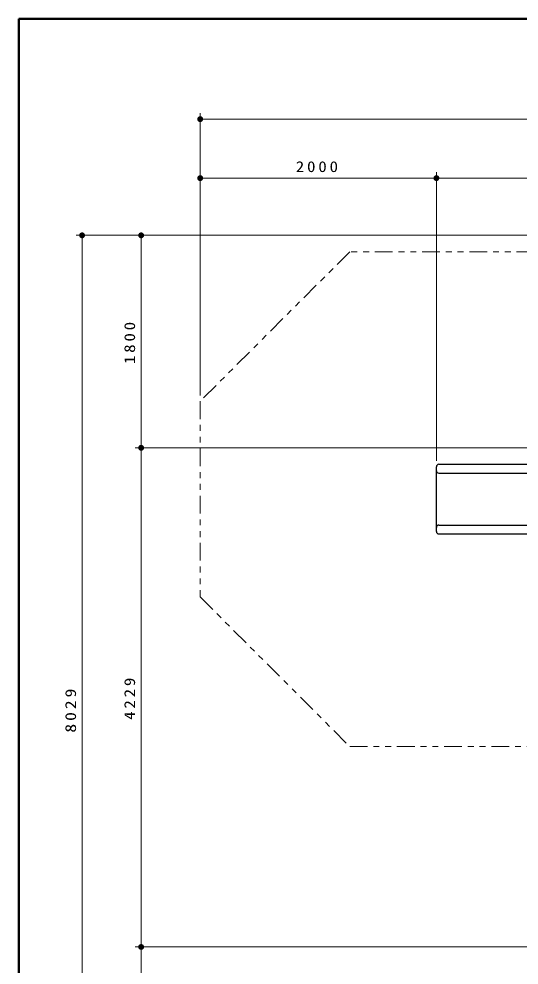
# Model space of a CAD drawing. Units: millimetres on the paper, scale 1:50. Extents: x -365 to 0, y -594 to 257.
# Drawn here: x -365 to -280.3, y 96.7 to 257 of the extents above; entities that cross this region are included whole.
import ezdxf

# ---------------------------------------------------------------- set-up
doc = ezdxf.new("R2010")
doc.units = ezdxf.units.MM
doc.linetypes.add('USER3', pattern=[8, 3, -1, 1, -1, 1, -1])
doc.layers.add('1_50', color=7, linetype='Continuous', lineweight=25)
doc.layers.add('NAKAMURA図枠', color=7, linetype='Continuous', lineweight=13)
doc.styles.add('ＭＳ ゴシック', font='')
doc.styles.get('ＭＳ ゴシック').set_extended_font_data('MS Gothic')

# ---------------------------------------------------------------- blocks, each defined once
blk = doc.blocks.new('filled_dot')
at = {"color": 0, "linetype": 'Continuous', "lineweight": -2, "const_width": 1.25}
blk.add_lwpolyline([(-0.625, 0, 1), (0.625, 0, 1)], format="xyb", close=True, dxfattribs=at)

msp = doc.modelspace()

# ---------------------------------------------------------------- linework, layer by layer
at = {"layer": '1_50', "lineweight": 13}
for p, q in [((-334.3, 231.022), (-334.3, 241.022)), ((-334.3, 240.022), (-138.72, 240.022)), ((-334.3, 193.208), (-334.3, 231.022)), ((-294.3, 182.131), (-294.3, 231.022)), ((-294.3, 182.131), (-294.3, 231.022)), ((-334.3, 230.022), (-294.3, 230.022)), ((-294.3, 230.022), (-174.72, 230.022)), ((-345.3, 220.331), (-355.3, 220.331)), ((-354.3, 59.751), (-354.3, 220.331)), ((-251.905, 220.331), (-345.3, 220.331)), ((-344.3, 184.331), (-344.3, 220.331)), ((-236.92, 184.331), (-345.3, 184.331)), ((-344.3, 99.751), (-344.3, 184.331)), ((-189.72, 99.751), (-345.3, 99.751)), ((-344.3, 59.751), (-344.3, 99.751))]:
    msp.add_line(p, q, dxfattribs=at)
at = {"layer": '1_50'}
for p, q in [((-293.9, 181.531), (-236.4, 181.531)), ((-294.3, 170.131), (-294.3, 181.131)), ((-293.9, 180.031), (-236.4, 180.031)), ((-293.9, 171.231), (-236.4, 171.231)), ((-293.9, 169.731), (-236.4, 169.731))]:
    msp.add_line(p, q, dxfattribs=at)
at = {"layer": '1_50', "linetype": 'USER3', "lineweight": 13}
msp.add_lwpolyline([(-269.817, 133.731), (-269.817, 106.287), (-248.485, 84.954), (-225.201, 84.954), (-199.998, 59.751), (-166.843, 59.751), (-141.52, 85.074), (-141.52, 119.922), (-138.72, 122.722), (-138.72, 168.54), (-160.512, 190.331), (-170.148, 190.331), (-170.148, 192.519), (-194.032, 216.403), (-201.584, 216.403), (-205.512, 220.331), (-250.905, 220.331), (-253.705, 217.531), (-308.978, 217.531), (-334.3, 192.208), (-334.3, 159.054), (-308.978, 133.731)], close=True, dxfattribs=at)
at = {"layer": '1_50'}
for centre, start, end in [((-293.9, 181.131), 90, 180), ((-293.9, 180.431), 180, 270), ((-293.9, 170.831), 90, 180), ((-293.9, 170.131), 180, 270)]:
    msp.add_arc(centre, 0.4, start, end, dxfattribs=at)
at = {"layer": 'NAKAMURA図枠', "lineweight": 50}
for p, q in [((-365, 257), (-365, 0)), ((0, 257), (-365, 257))]:
    msp.add_line(p, q, dxfattribs=at)

# ---------------------------------------------------------------- block references
at = {"layer": '1_50', "lineweight": 13, "xscale": 0.4, "yscale": 0.4}
for p in [(-334.3, 240.022), (-334.3, 230.022), (-294.3, 230.022)]:
    msp.add_blockref('filled_dot', p, dxfattribs=at)
for p, rotation in [((-294.3, 230.022), 180), ((-354.3, 220.331), 270), ((-344.3, 220.331), 270), ((-344.3, 184.331), 90), ((-344.3, 184.331), 270), ((-344.3, 99.751), 90), ((-344.3, 99.751), 270)]:
    msp.add_blockref('filled_dot', p, dxfattribs=dict(at, rotation=rotation))

# ---------------------------------------------------------------- texts
at = {"layer": '1_50', "insert": (-314.3, 231.022), "char_height": 1.833, "attachment_point": 8, "style": 'ＭＳ ゴシック'}
msp.add_mtext('\\T1.33;\\W1.15;2000', dxfattribs=at)
at = {"layer": '1_50', "char_height": 1.833, "attachment_point": 8, "rotation": 90, "style": 'ＭＳ ゴシック'}
for s, insert in [('\\T1.33;\\W1.15;1800', (-345.3, 202.331)), ('\\T1.33;\\W1.15;4229', (-345.3, 142.041)), ('\\T1.33;\\W1.2;8029', (-355.3, 140.041))]:
    msp.add_mtext(s, dxfattribs=dict(at, insert=insert))

doc.saveas('drawing.dxf')
